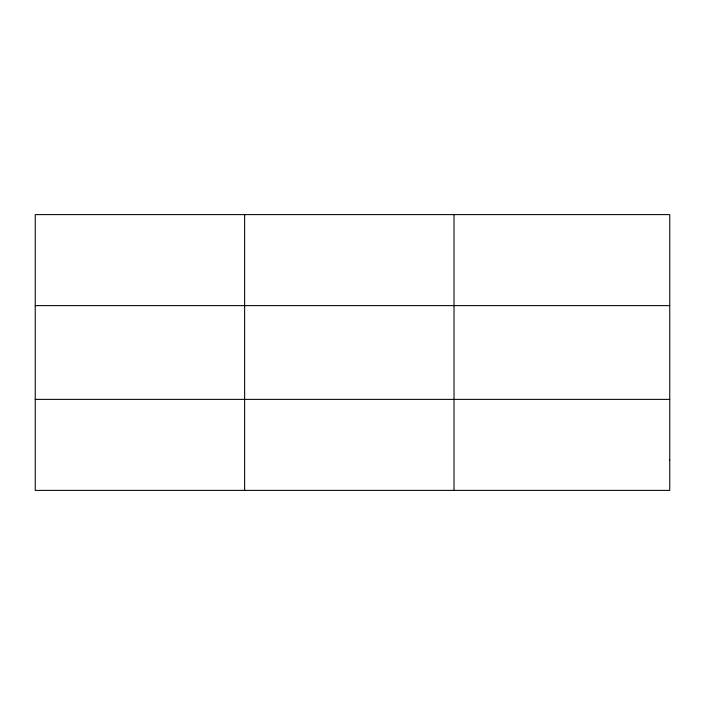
<?xml version="1.0" encoding="UTF-8"?>
<svg xmlns="http://www.w3.org/2000/svg" width="705" height="705" viewBox="0 0 705 705"><rect width="100%" height="100%" fill="white"/><g stroke="black" fill="none" stroke-linecap="round" stroke-linejoin="round"><path stroke-width="1.06" d="M244.635 490.389L244.635 214.611M454.02 490.389L454.02 214.611M35.25 305.618L669.75 305.618M35.25 399.382L669.75 399.382M669.75 460.048L669.75 490.389L35.25 490.389L35.25 214.611L669.75 214.611L669.75 460.048"/></g></svg>
